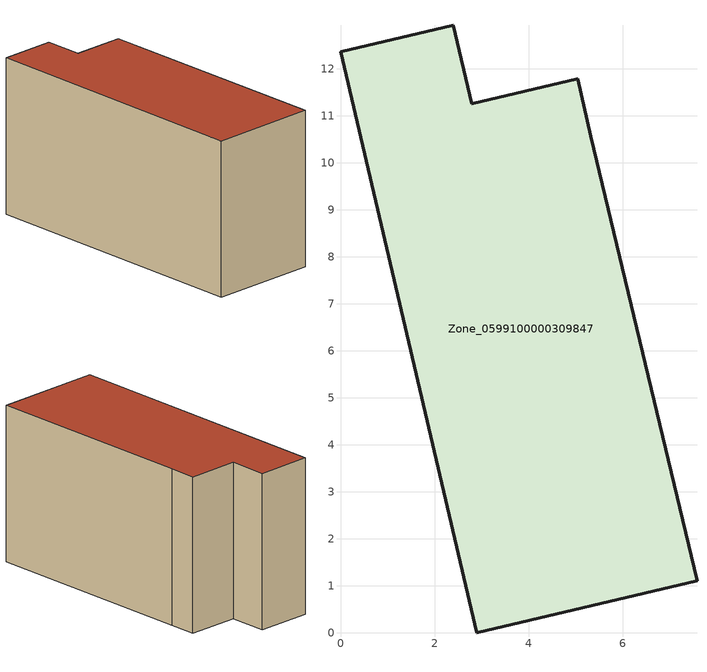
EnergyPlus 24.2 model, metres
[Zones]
Zone_0599100000309847
 floor ground (C_G): 0,12.36 2.4,12.93 2.79,11.25 5.05,11.79 5.32,10.56 7.58,1.11 2.9,0 z0
 wall outside (C_F): 2.9,0 7.58,1.11 5.32,10.56 5.05,11.79 2.79,11.25 2.4,12.93 0,12.36 2.9,0 z0:6.94
 roof outside (C_R): 2.4,12.93 0,12.36 2.9,0 7.58,1.11 5.32,10.56 5.05,11.79 2.79,11.25 z6.94
[BUILDING]
Pand.0599100000309847: North Axis=0; Terrain=City; Loads Convergence Tolerance Value=0.04; Temperature Convergence Tolerance Value=0.4; Solar Distribution=FullExterior; Maximum Number of Warmup Days=25; Minimum Number of Warmup Days=1
[Site:Location]
Rotterdam.The.Hague.AP_ZH_NLD Design_Conditions: Latitude=51.96; Longitude=4.45; Time Zone=1; Elevation=-4.5
[SITE:GROUNDTEMPERATURE:BUILDINGSURFACE]
18, 18, 18, 18, 18, 18, 18, 18, 18, 18, 18, 18
[MATERIAL] Thermal Absorptance=0.9; Solar Absorptance=0.7; Visible Absorptance=0.7
Name | Roughness | Thickness | Conductivity | Density | Specific Heat
G.TI.1992-2005 | MediumSmooth | 0.15 | 0.06 | 540 | 1210
F.TI.1992-2005 | Rough | 0.3 | 0.12 | 1920 | 840
R.TI.1992-2005 | MediumRough | 0.2 | 0.08 | 1500 | 1000
[CONSTRUCTION]
C_G: G.TI.1992-2005
C_F: F.TI.1992-2005
C_R: R.TI.1992-2005
[ZONE]
Zone_0599100000309847: Type=1; Multiplier=1; Ceiling Height=Autocalculate; Volume=Autocalculate; Floor Area=autocalculate; Part of Total Floor Area=Yes
[ZONEINFILTRATION:DESIGNFLOWRATE]
Infil_Zone_0599100000309847: Zone or ZoneList or Space or SpaceList=Zone_0599100000309847; Schedule=AlwaysOn; Design Flow Rate Calculation Method=Flow/Area; Flow Rate per Floor Area=0.0015; Constant Term Coefficient=1; Temperature Term Coefficient=0; Velocity Term Coefficient=0; Velocity Squared Term Coefficient=0
[HVACTEMPLATE:ZONE:IDEALLOADSAIRSYSTEM]
Zone_0599100000309847: Maximum Heating Supply Air Temperature=50; Minimum Cooling Supply Air Temperature=13; Maximum Heating Supply Air Humidity Ratio=0.0156; Minimum Cooling Supply Air Humidity Ratio=0.0077; Heating Limit=NoLimit; Cooling Limit=NoLimit; Dehumidification Control Type=ConstantSensibleHeatRatio; Cooling Sensible Heat Ratio=0.7; Dehumidification Setpoint=60; Humidification Control Type=None; Humidification Setpoint=30; Outdoor Air Method=None; Outdoor Air Flow Rate per Person=0.00944; Outdoor Air Flow Rate per Zone Floor Area=0; Outdoor Air Flow Rate per Zone=0; Demand Controlled Ventilation Type=None; Outdoor Air Economizer Type=NoEconomizer; Heat Recovery Type=None; Sensible Heat Recovery Effectiveness=0.7; Latent Heat Recovery Effectiveness=0.65
[ZONECONTROL:THERMOSTAT]
ThermostatControl_Zone_0599100000309847: Zone or ZoneList=Zone_0599100000309847; Control Type Schedule=DualSetpointControlType; Control 1=Thermostat_Zone_0599100000309847; Temperature Difference Between Cutout And Setpoint=0
[THERMOSTATSETPOINT:DUALSETPOINT]
Thermostat_Zone_0599100000309847: Heating Setpoint Temperature Schedule=HeatingSetpoint_Zone_0599100000309847; Cooling Setpoint Temperature Schedule=CoolingSetpoint_Zone_0599100000309847
[SCHEDULE:COMPACT]
HeatingSetpoint_Zone_0599100000309847: Through: 12/31, For: AllDays, Until: 24:00, 21
CoolingSetpoint_Zone_0599100000309847: Through: 12/31, For: AllDays, Until: 24:00, 24
DualSetpointControlType: Through: 12/31, For: AllDays, Until: 24:00, 4
AlwaysOn: Through: 12/31, For: AllDays, Until: 24:00, 1
